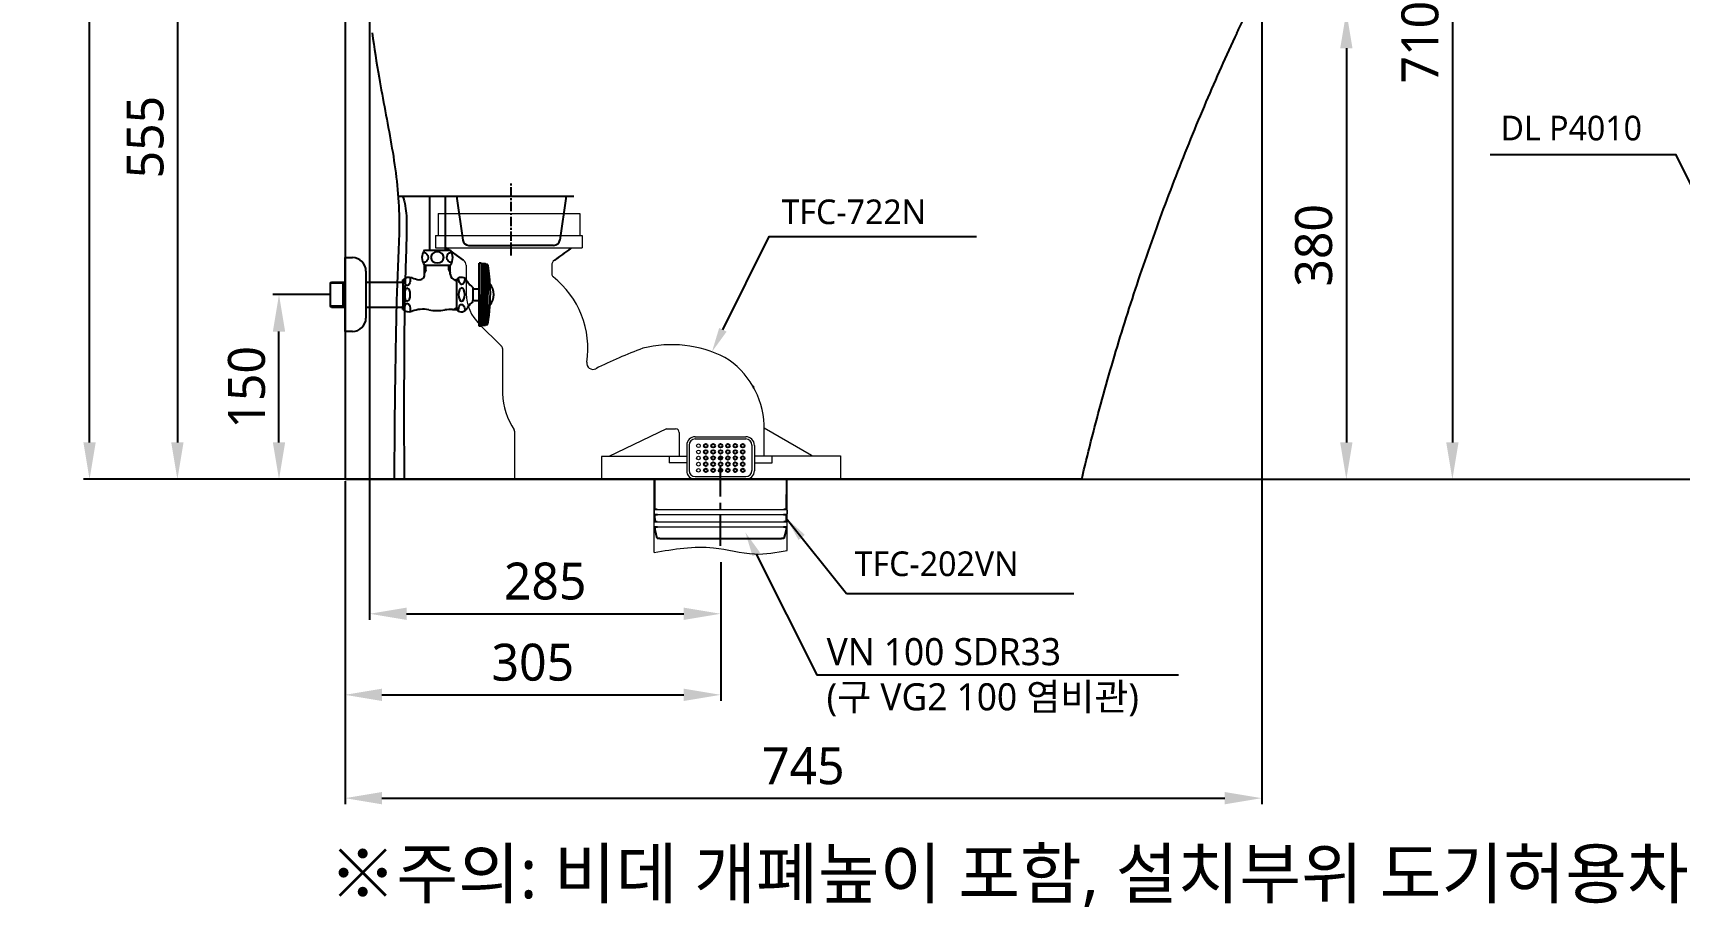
# Model space of a CAD drawing. Extents: x 796 to 6898, y -63 to 2465.
# Drawn here: x 4010 to 5346, y -63 to 647 of the extents above; entities that cross this region are included whole.
import ezdxf

# ---------------------------------------------------------------- set-up
doc = ezdxf.new("R2010")
doc.units = 0
doc.header["$LTSCALE"] = 20
doc.header["$MEASUREMENT"] = 0
doc.linetypes.add('CENTER', pattern=[2, 1.25, -0.25, 0.25, -0.25])
doc.layers.get('0').update_dxf_attribs({"linetype": 'CONTINUOUS'})
doc.layers.get('DEFPOINTS').update_dxf_attribs({"linetype": 'CONTINUOUS'})
for name, color, linetype in [('1', 7, 'CONTINUOUS'), ('2', 2, 'CONTINUOUS'), ('3', 3, 'CONTINUOUS'), ('4', 4, 'CONTINUOUS'), ('6', 6, 'CONTINUOUS'), ('CEN', 1, 'CENTER')]:
    doc.layers.add(name, color=color, linetype=linetype)
doc.styles.add('GHS', font='romans', dxfattribs={"bigfont": 'ghs'})
doc.styles.add('ROMANS', font='NanumGothic.ttf', dxfattribs={"height": 10.144927})
doc.styles.get("Standard").update_dxf_attribs({"font": 'NanumGothic.ttf'})
doc.dimstyles.get("Standard").update_dxf_attribs({"dimtxt": 2.7, "dimasz": 2.5, "dimexe": 1.5, "dimexo": 1.5, "dimgap": 1.5, "dimtad": 1, "dimdec": 0, "dimlfac": 10, "dimzin": 0, "dimdsep": 46, "dimtxsty": 'Standard', "dimcen": 0, "dimclrt": 2, "dimadec": 0, "dimazin": 0, "dimtfac": 1, "dimtdec": 0, "dimtmove": 0, "dimatfit": 3, "dimfxl": 0, "dimtolj": 1, "dimtzin": 0, "dimarcsym": 0})

# ---------------------------------------------------------------- blocks, each defined once
blk = doc.blocks.new('*D21')
at = {"color": 3, "lineweight": -2}
for p, q in [((4283, 663.1), (4283, 170.4)), ((4568, 217.3), (4568, 170.4)), ((4313, 175.4), (4538, 175.4))]:
    blk.add_line(p, q, dxfattribs=at)
at = {"color": 3}
for points in [[(4313, 180.4), (4313, 170.4), (4283, 175.4)], [(4538, 180.4), (4538, 170.4), (4568, 175.4)]]:
    blk.add_solid(points, dxfattribs=at)
at = {"layer": 'DEFPOINTS', "color": 0}
for p in [(4283, 664.6), (4568, 218.8), (4568, 175.4)]:
    blk.add_point(p, dxfattribs=at)
at = {"color": 2, "insert": (4425.5, 201.8), "char_height": 30, "attachment_point": 5}
blk.add_mtext('\\A1;285', dxfattribs=at)
blk = doc.blocks.new('*D22')
at = {"color": 3, "lineweight": -2}
for p, q in [((5094.4, 994.6), (5167.1, 994.6)), ((5162.1, 964.6), (5162.1, 314.6)), ((5137.3, 284.6), (5167.1, 284.6))]:
    blk.add_line(p, q, dxfattribs=at)
at = {"color": 3}
for points in [[(5157.1, 964.6), (5167.1, 964.6), (5162.1, 994.6)], [(5157.1, 314.6), (5167.1, 314.6), (5162.1, 284.6)]]:
    blk.add_solid(points, dxfattribs=at)
at = {"layer": 'DEFPOINTS', "color": 0}
for p in [(5092.9, 994.6), (5135.8, 284.6), (5162.1, 284.6)]:
    blk.add_point(p, dxfattribs=at)
at = {"color": 2, "insert": (5135.9, 639.6), "char_height": 30, "attachment_point": 5, "rotation": 90}
blk.add_mtext('\\A1;710', dxfattribs=at)
blk = doc.blocks.new('*D24')
at = {"color": 3, "lineweight": -2}
for p, q in [((4263, 262.2), (4263, 104.6)), ((4568, 208.3), (4568, 104.6)), ((4293, 109.6), (4538, 109.6))]:
    blk.add_line(p, q, dxfattribs=at)
at = {"color": 3}
for points in [[(4293, 114.6), (4293, 104.6), (4263, 109.6)], [(4538, 114.6), (4538, 104.6), (4568, 109.6)]]:
    blk.add_solid(points, dxfattribs=at)
at = {"layer": 'DEFPOINTS', "color": 0}
for p in [(4263, 263.7), (4568, 209.8), (4568, 109.6)]:
    blk.add_point(p, dxfattribs=at)
at = {"color": 2, "insert": (4415.5, 135.9), "char_height": 30, "attachment_point": 5}
blk.add_mtext('\\A1;305', dxfattribs=at)
blk = doc.blocks.new('*D25')
at = {"color": 3, "lineweight": -2}
for p, q in [((4251.8, 434.6), (4204.4, 434.6)), ((4209.4, 314.6), (4209.4, 404.6)), ((4261.5, 284.6), (4204.4, 284.6))]:
    blk.add_line(p, q, dxfattribs=at)
at = {"color": 3}
for points in [[(4204.4, 404.6), (4214.4, 404.6), (4209.4, 434.6)], [(4204.4, 314.6), (4214.4, 314.6), (4209.4, 284.6)]]:
    blk.add_solid(points, dxfattribs=at)
at = {"layer": 'DEFPOINTS', "color": 0}
for p in [(4209.4, 434.6), (4253.3, 434.6), (4263, 284.6)]:
    blk.add_point(p, dxfattribs=at)
at = {"color": 2, "insert": (4183.2, 359.3), "char_height": 30, "attachment_point": 5, "rotation": 90}
blk.add_mtext('\\A1;150', dxfattribs=at)
blk = doc.blocks.new('*D26')
at = {"color": 3, "lineweight": -2}
for p, q in [((4997, 664.6), (5081, 664.6)), ((5076, 634.6), (5076, 314.6)), ((4857.2, 284.6), (5081, 284.6))]:
    blk.add_line(p, q, dxfattribs=at)
at = {"color": 3}
for points in [[(5071, 634.6), (5081, 634.6), (5076, 664.6)], [(5071, 314.6), (5081, 314.6), (5076, 284.6)]]:
    blk.add_solid(points, dxfattribs=at)
at = {"layer": 'DEFPOINTS', "color": 0}
for p in [(4995.5, 664.6), (4855.7, 284.6), (5076, 284.6)]:
    blk.add_point(p, dxfattribs=at)
at = {"color": 2, "insert": (5049.6, 474.6), "char_height": 30, "attachment_point": 5, "rotation": 90}
blk.add_mtext('\\A1;380', dxfattribs=at)
blk = doc.blocks.new('*D16')
at = {"color": 3, "lineweight": -2}
for p, q in [((4321.8, 840.4), (4121.9, 840.4)), ((4126.9, 810.4), (4126.9, 314.6)), ((4301.5, 284.6), (4121.9, 284.6))]:
    blk.add_line(p, q, dxfattribs=at)
at = {"color": 3}
for points in [[(4121.9, 810.4), (4131.9, 810.4), (4126.9, 840.4)], [(4121.9, 314.6), (4131.9, 314.6), (4126.9, 284.6)]]:
    blk.add_solid(points, dxfattribs=at)
at = {"layer": 'DEFPOINTS', "color": 0}
for p in [(4323.3, 840.4), (4126.9, 284.6), (4303, 284.6)]:
    blk.add_point(p, dxfattribs=at)
at = {"color": 2, "insert": (4100.8, 562.5), "char_height": 30, "attachment_point": 5, "rotation": 90}
blk.add_mtext('\\A1;555', dxfattribs=at)
blk = doc.blocks.new('BGFB')
at = {"color": 2, "linetype": 'Continuous', "lineweight": 0}
for p, q in [((-57.5, 0), (57.5, 0)), ((-57.5, 0), (-57.5, -18)), ((57.5, 0), (57.5, -18)), ((-59.5, -18), (59.5, -18)), ((-59.5, -18), (-59.5, -28)), ((59.5, -18), (59.5, -28)), ((-59.5, -28), (59.5, -28)), ((-36.9, -38), (-50.8, -28)), ((36.9, -38.1), (50.8, -28)), ((-34.8, -42.1), (-34.8, -65.3)), ((34.8, -42.1), (34.8, -49.1)), ((-24.1, -89.9), (-6.2, -107.6)), ((-5.3, -109.8), (-5.3, -146.3)), ((207.1, -196.8), (207.1, -171.6)), ((4.7, -215.9), (4.7, -177.4)), ((127.8, -174.9), (81.1, -197.3)), ((127.8, -174.9), (135.3, -174.9)), ((138.3, -177.9), (138.3, -197.3)), ((151.3, -181.3), (192.3, -181.3)), ((151.3, -183.1), (192.3, -183.1)), ((207.3, -174.1), (245.6, -196.4)), ((144.3, -197.3), (75.1, -197.3)), ((75.1, -197.3), (75.1, -215.9)), ((130.2, -197.3), (130.2, -202.4)), ((144.3, -188.3), (144.3, -208.9)), ((146.3, -188.1), (146.3, -208.6)), ((197.3, -188.1), (197.3, -208.6)), ((199.3, -188.3), (199.3, -208.9)), ((199.3, -196.8), (269.2, -196.8)), ((213.7, -202.4), (213.7, -196.8)), ((269.2, -196.8), (269.2, -215.9)), ((144.3, -202.4), (130.2, -202.4)), ((151.3, -213.6), (192.3, -213.6)), ((199.3, -202.4), (213.7, -202.4)), ((4.7, -215.9), (269.2, -215.9)), ((118.5, -240.4), (118.3, -240.4)), ((118.5, -240.4), (225.4, -240.4)), ((117.8, -240.9), (117.8, -243.9)), ((118.5, -244.4), (118.3, -244.4)), ((118.5, -244.4), (225.4, -244.4)), ((120.3, -250.4), (223.3, -250.4)), ((225.9, -240.9), (225.9, -243.9)), ((120.6, -254.4), (223, -254.4))]:
    blk.add_line(p, q, dxfattribs=at)
at = {"color": 3, "linetype": 'Continuous', "lineweight": 0}
for p, q in [((117.8, -275.3), (117.8, -215.9)), ((225.9, -273.8), (225.9, -215.9))]:
    blk.add_line(p, q, dxfattribs=at)
at = {"color": 2}
for p, q in [((118.5, -240.4), (118.4, -215.9)), ((225.3, -215.9), (225.2, -240.4)), ((225.2, -240.4), (223.3, -240.4)), ((120.3, -250.4), (118.3, -250.4)), ((118.5, -244.4), (120.6, -244.4)), ((118.6, -250.4), (118.5, -244.4)), ((223, -244.4), (225.2, -244.4)), ((225.4, -250.4), (223.3, -250.4)), ((225.2, -244.4), (225.1, -250.4)), ((118.3, -254.4), (120.6, -254.4)), ((118.6, -256.9), (118.6, -254.4)), ((120.4, -263.9), (118.6, -256.9)), ((122.4, -263.9), (120.4, -263.9)), ((122.4, -263.9), (171.8, -263.9)), ((171.8, -263.9), (221.2, -263.9)), ((223.2, -263.9), (221.2, -263.9)), ((223, -254.4), (225.4, -254.4)), ((225.1, -256.9), (223.2, -263.9)), ((225.1, -254.4), (225.1, -256.9))]:
    blk.add_line(p, q, dxfattribs=at)
blk.add_line((120.3, -240.4), (118.5, -240.4))
at = {"color": 2, "linetype": 'Continuous', "lineweight": 0}
for centre in [(153.8, -188.6), (153.8, -193.6), (153.8, -198.6), (153.8, -203.6), (153.8, -208.6)]:
    blk.add_circle(centre, 1.5, dxfattribs=at)
for centre, radius, start, end in [((-39.8, -42.1), 5, 0.0447, 54.1067), ((39.8, -42.1), 5, 125.8861, 179.7556), ((37.8, -49.1), 3, 179.7556, 231.4151), ((-10.7, -109.9), 74.8, 351.5468, 51.4151), ((1.6, -64.1), 36.4, 181.8849, 225.0733), ((132, -202.9), 96.3, 63.2809, 103.9725), ((-8.3, -109.8), 3, 0.0895, 45.2408), ((239.8, -464.9), 378.8, 110.2437, 116.5549), ((140.2, -174), 67, 2.0828, 58.4605), ((68.2, -121.6), 5, 171.5468, 296.5549), ((52.8, -143.8), 58.1, 182.4762, 213.3534), ((1.7, -177.4), 3, 0, 33.3534), ((135.3, -177.9), 3, 0, 90), ((151.3, -188.3), 7, 90, 180), ((151.3, -188.1), 5, 90, 180), ((192.3, -188.3), 7, 360, 90), ((192.3, -188.1), 5, 0, 90), ((247.1, -193.8), 3, 239.7939, 270), ((151.3, -208.9), 7, 179.7381, 270), ((151.3, -208.6), 5, 180, 270), ((192.3, -208.6), 5, 270, 0), ((192.3, -208.9), 7, 270, 0), ((118.3, -240.9), 0.5, 90, 180), ((225.4, -240.9), 0.5, 0, 90), ((118.3, -243.9), 0.5, 180, 270), ((118.3, -250.9), 0.5, 90, 180), ((118.3, -253.9), 0.5, 180, 270), ((225.4, -243.9), 0.5, 270, 360), ((225.4, -250.9), 0.5, 0, 90), ((225.4, -253.9), 0.5, 270, 0)]:
    blk.add_arc(centre, radius, start, end, dxfattribs=at)
at = {"color": 3, "linetype": 'Continuous', "lineweight": 0}
blk.add_spline([(117.8, -275.3), (166.2, -271.5), (199.4, -276.5), (225.9, -273.8)], degree=3, dxfattribs=at)
at = {"layer": '1', "color": 252, "linetype": 'Continuous'}
for q in [(-50.8, -28), (-50.1, -28.5), (-50.1, -28.5), (-50.1, -28.5)]:
    blk.add_line((-36.9, -38), q, dxfattribs=at)
at = {"layer": '1', "color": 2, "linetype": 'Continuous'}
for centre in [(159.8, -188.6), (159.8, -188.6), (159.8, -193.6), (159.8, -193.6), (159.8, -198.6), (159.8, -198.6), (165.8, -188.6), (165.8, -188.6), (165.8, -193.6), (165.8, -193.6), (165.8, -198.6), (165.8, -198.6), (171.8, -188.6), (171.8, -193.6), (171.8, -198.6), (177.8, -188.6), (177.8, -188.6), (177.8, -193.6), (177.8, -193.6), (177.8, -198.6), (177.8, -198.6), (183.8, -188.6), (183.8, -188.6), (183.8, -193.6), (183.8, -193.6), (183.8, -198.6), (183.8, -198.6), (189.8, -188.6), (189.8, -188.6), (189.8, -193.6), (189.8, -193.6), (189.8, -198.6), (189.8, -198.6), (159.8, -203.6), (159.8, -203.6), (159.8, -208.6), (159.8, -208.6), (165.8, -203.6), (165.8, -203.6), (165.8, -208.6), (165.8, -208.6), (171.8, -203.6), (171.8, -208.6), (171.8, -208.6), (177.8, -203.6), (177.8, -203.6), (177.8, -208.6), (177.8, -208.6), (183.8, -203.6), (183.8, -203.6), (183.8, -208.6), (183.8, -208.6), (189.8, -203.6), (189.8, -203.6), (189.8, -208.6), (189.8, -208.6)]:
    blk.add_circle(centre, 1.5, dxfattribs=at)
at = {"layer": '1', "color": 252, "linetype": 'Continuous'}
for centre in [(171.8, -188.6), (171.8, -193.6), (171.8, -198.6), (171.8, -203.6)]:
    blk.add_circle(centre, 1.5, dxfattribs=at)
for points, degree in [([(50.1, -28.5), (36.9, -38)], 1), ([(50.1, -28.5), (45.7, -31.7), (41.3, -34.8), (36.9, -38)], 3), ([(50.1, -28.5), (36.9, -38)], 1), ([(50.1, -28.5), (45.7, -31.7), (41.3, -34.8), (36.9, -38)], 3), ([(197.9, -139.9), (198.2, -140.5), (198.5, -141), (198.8, -141.6)], 3), ([(197.9, -139.9), (198.2, -140.5), (198.5, -141), (198.8, -141.6)], 3)]:
    blk.add_open_spline(points, degree=degree, dxfattribs=at)
at = {"layer": 'CEN'}
blk.add_line((171.8, -269.9), (171.8, -196.9), dxfattribs=at)
blk = doc.blocks.new('*D18')
at = {"color": 3, "lineweight": -2}
for p, q in [((5007.3, 671.1), (5007.3, 20.7)), ((4263, 283.1), (4263, 20.7)), ((4293, 25.7), (4977.3, 25.7))]:
    blk.add_line(p, q, dxfattribs=at)
at = {"color": 3}
for points in [[(4293, 30.7), (4293, 20.7), (4263, 25.7)], [(4977.3, 30.7), (4977.3, 20.7), (5007.3, 25.7)]]:
    blk.add_solid(points, dxfattribs=at)
at = {"layer": 'DEFPOINTS', "color": 0}
for p in [(5007.3, 672.6), (4263, 284.6), (5007.3, 25.7)]:
    blk.add_point(p, dxfattribs=at)
at = {"color": 2, "insert": (4635.1, 51.8), "char_height": 30, "attachment_point": 5}
blk.add_mtext('\\A1;745', dxfattribs=at)
blk = doc.blocks.new('*D27')
at = {"color": 3, "lineweight": -2}
for p, q in [((4440.6, 1273.1), (4050.6, 1273.1)), ((4055.6, 314.6), (4055.6, 1243.1)), ((4261.5, 284.6), (4050.6, 284.6))]:
    blk.add_line(p, q, dxfattribs=at)
at = {"color": 3}
for points in [[(4050.6, 1243.1), (4060.6, 1243.1), (4055.6, 1273.1)], [(4050.6, 314.6), (4060.6, 314.6), (4055.6, 284.6)]]:
    blk.add_solid(points, dxfattribs=at)
at = {"layer": 'DEFPOINTS', "color": 0}
for p in [(4055.6, 1273.1), (4442.1, 1273.1), (4263, 284.6)]:
    blk.add_point(p, dxfattribs=at)
at = {"color": 2, "insert": (4029.3, 778.9), "char_height": 30, "attachment_point": 5, "rotation": 90}
blk.add_mtext('\\A1;990', dxfattribs=at)

msp = doc.modelspace()

# ---------------------------------------------------------------- linework, layer by layer
at = {"color": 1, "linetype": 'CENTER', "ltscale": 0.3}
msp.add_line((4398, 466.3), (4398, 524.8), dxfattribs=at)
for p, q in [((4306.1, 514.6), (4359.1, 514.6)), ((4283, 304.2), (4283, 284.6)), ((4302.6, 284.6), (4283, 284.6)), ((4319.4, 284.6), (4317.4, 284.6)), ((4339.8, 284.6), (4319.4, 284.6)), ((4337.6, 284.6), (4868.6, 284.6)), ((4361.6, 284.6), (4339.8, 284.6)), ((4371.7, 284.6), (4361.6, 284.6)), ((4374.8, 284.6), (4371.7, 284.6)), ((4394.5, 284.6), (4374.8, 284.6)), ((4652, 284.6), (4394.5, 284.6)), ((4731.9, 284.6), (4652, 284.6)), ((4833, 284.6), (4731.9, 284.6)), ((4855.7, 284.6), (4833, 284.6))]:
    msp.add_line(p, q)
for centre, start, end in [((4363.5, 479.6), 188.1301, 270), ((4432.4, 479.6), 270, 351.8699)]:
    msp.add_arc(centre, 5, start, end)
at = {"layer": '1', "color": 0, "linetype": 'Continuous'}
for p, q in [((4303, 284.6), (4310.6, 284.6)), ((4367.4, 284.6), (4351.2, 284.6)), ((4861.3, 284.6), (4863, 284.6))]:
    msp.add_line(p, q, dxfattribs=at)
msp.add_open_spline([(4987.2, 647), (4991.3, 655.8), (4995.5, 664.6)], degree=2, dxfattribs=at)
for points, knots in [([(4285.1, 647.1), (4286.7, 635), (4291.2, 605.1), (4301.2, 556.8), (4308.6, 503.2), (4305.1, 448.6), (4304.1, 393.5), (4303.2, 339.6), (4303, 302.9), (4303, 284.6)], [0, 0, 0, 0, 0.1011, 0.250917, 0.400733, 0.55055, 0.700367, 0.850183, 1, 1, 1, 1]), ([(4285.1, 647.1), (4286.7, 635), (4291.2, 605.1), (4301.2, 556.8), (4308.6, 503.2), (4305.1, 448.6), (4304.1, 393.5), (4303.2, 339.6), (4303, 302.9), (4303, 284.6)], [0, 0, 0, 0, 0.1011, 0.250917, 0.400733, 0.55055, 0.700367, 0.850183, 1, 1, 1, 1]), ([(4861.1, 284.5), (4865.9, 305), (4876.5, 346.4), (4894.5, 408.2), (4914.9, 469.9), (4937.4, 531), (4961.5, 590.1), (4978.6, 628.5), (4987.3, 647)], [0, 0, 0, 0, 0.164311, 0.332978, 0.502246, 0.67162, 0.840751, 1, 1, 1, 1]), ([(4309.8, 514.6), (4311.6, 509.3), (4312.6, 504), (4312.8, 498.6), (4312.9, 498), (4312.9, 497.3), (4312.9, 496.1), (4312.9, 495.5), (4312.9, 494.3), (4312.9, 493.6), (4312.9, 492.4), (4312.9, 491.7), (4312.9, 489.8), (4312.9, 488.6), (4312.9, 486.1), (4312.9, 484.8), (4312.9, 483), (4312.9, 482.4), (4312.9, 481.1), (4312.8, 480.5), (4312.8, 478.6), (4312.8, 477.3), (4312.7, 474.7), (4312.7, 473.5), (4312.6, 471.1), (4312.6, 469.9), (4312.4, 463.6), (4312.2, 458.4), (4312, 452.3), (4312, 451.1), (4311.9, 448.7), (4311.9, 447.6), (4311.8, 444.3), (4311.7, 442.1), (4311.6, 438.6), (4311.6, 437.4), (4311.5, 435.1), (4311.5, 433.9), (4311.5, 430.5), (4311.4, 428.3), (4311.3, 423.7), (4311.3, 421.2), (4311.2, 416.6), (4311.2, 414.3), (4311.2, 409.7), (4311.1, 407.2), (4311.1, 402.5), (4311.1, 400.3), (4311, 395.7), (4311, 393.4), (4311, 388.7), (4311, 386.3), (4310.9, 379.2), (4310.9, 374.7), (4310.9, 367.7), (4310.9, 365.3), (4310.8, 360.5), (4310.8, 358.3), (4310.8, 353.7), (4310.8, 351.4), (4310.8, 347.9), (4310.8, 346.8), (4310.8, 344.4), (4310.8, 343.2), (4310.8, 337.3), (4310.8, 332.8), (4310.8, 327.1), (4310.8, 325.9), (4310.8, 323.6), (4310.8, 322.4), (4310.8, 318.8), (4310.8, 316.5), (4310.9, 312), (4310.9, 309.7), (4310.9, 305.2), (4310.9, 302.8), (4311, 295.7), (4311, 291.2), (4311.1, 285.9), (4311.1, 285.3), (4311.1, 284.6)], [-0.068459, -0.068459, -0.068459, -0.068459, 0, 0, 0, 0.008261, 0.008261, 0.016521, 0.016521, 0.024782, 0.024782, 0.033042, 0.033042, 0.049563, 0.049563, 0.066084, 0.066084, 0.074345, 0.074345, 0.082606, 0.082606, 0.099127, 0.099127, 0.115648, 0.115648, 0.132169, 0.132169, 0.198253, 0.198253, 0.214774, 0.214774, 0.231296, 0.231296, 0.264338, 0.264338, 0.280859, 0.280859, 0.29738, 0.29738, 0.330422, 0.330422, 0.363464, 0.363464, 0.396507, 0.396507, 0.429549, 0.429549, 0.462591, 0.462591, 0.495633, 0.495633, 0.528676, 0.528676, 0.59476, 0.59476, 0.627802, 0.627802, 0.660844, 0.660844, 0.693887, 0.693887, 0.710408, 0.710408, 0.726929, 0.726929, 0.793013, 0.793013, 0.809534, 0.809534, 0.826056, 0.826056, 0.859098, 0.859098, 0.89214, 0.89214, 0.925182, 0.925182, 0.991267, 0.991267, 1, 1, 1, 1]), ([(4311.1, 284.6), (4307.9, 284.6), (4305.9, 284.6), (4303.5, 284.6), (4303, 284.6), (4303, 284.6)], [0, 0, 0, 0, 0.5, 0.5, 1, 1, 1, 1]), ([(4351.2, 284.6), (4342.1, 284.6), (4333.2, 284.6), (4322.5, 284.6), (4319.4, 284.6), (4314.3, 284.6), (4312.4, 284.6), (4311.1, 284.6)], [0, 0, 0, 0, 0.5, 0.5, 0.75, 0.75, 1, 1, 1, 1]), ([(4396.9, 284.6), (4394.3, 284.6), (4390.1, 284.6), (4382.4, 284.6), (4379.6, 284.6), (4373.6, 284.6), (4370.6, 284.6), (4367.4, 284.6)], [0, 0, 0, 0, 0.5, 0.5, 0.75, 0.75, 1, 1, 1, 1]), ([(4419.3, 284.6), (4416.9, 284.6), (4414.5, 284.6), (4410.1, 284.6), (4407.9, 284.6), (4404, 284.6), (4402.2, 284.6), (4399.1, 284.6), (4397.9, 284.6), (4396.9, 284.6)], [0, 0, 0, 0, 0.25, 0.25, 0.5, 0.5, 0.75, 0.75, 1, 1, 1, 1]), ([(4861, 284.6), (4860.4, 284.6), (4859.5, 284.6), (4856.9, 284.6), (4854.9, 284.6), (4850.2, 284.6), (4847.5, 284.6), (4841.3, 284.6), (4837.9, 284.6), (4830.6, 284.6), (4826.7, 284.6), (4814.4, 284.6), (4805.3, 284.6), (4786.5, 284.6), (4776.7, 284.6), (4756.5, 284.6), (4746, 284.6), (4714.8, 284.6), (4693.9, 284.6), (4651.8, 284.6), (4630.7, 284.6), (4588.5, 284.6), (4567.4, 284.6), (4525.1, 284.6), (4503.9, 284.6), (4472.2, 284.6), (4461.6, 284.6), (4440.4, 284.6), (4429.9, 284.6), (4419.3, 284.6)], [0, 0, 0, 0, 0.022308, 0.022308, 0.054897, 0.054897, 0.087487, 0.087487, 0.120077, 0.120077, 0.152667, 0.152667, 0.217846, 0.217846, 0.283026, 0.283026, 0.348205, 0.348205, 0.478564, 0.478564, 0.608923, 0.608923, 0.739282, 0.739282, 0.869641, 0.869641, 0.934821, 0.934821, 1, 1, 1, 1])]:
    msp.add_open_spline(points, degree=3, knots=knots, dxfattribs=at)
at = {"layer": '2', "color": 0, "ltscale": 2}
for p, q in [((4353.5, 514.6), (4448.8, 514.6)), ((4353.5, 514.6), (4358.6, 478.9)), ((4442.5, 514.6), (4437.4, 478.9)), ((4363.5, 474.6), (4398, 474.6)), ((4432.4, 474.6), (4398, 474.6))]:
    msp.add_line(p, q, dxfattribs=at)
at = {"layer": '3', "extrusion": (0, 0, -1)}
msp.add_lwpolyline([(-5381.5, 472.3), (-5343.8, 548), (-5192.8, 548)], dxfattribs=at)
at = {"layer": '3'}
for points in [[(4569.8, 406), (4607.5, 481.7), (4775.8, 481.7)], [(4596.9, 223.7), (4646, 125.9), (4939.6, 125.9)]]:
    msp.add_lwpolyline(points, dxfattribs=at)
for points in [[(4572.8, 404.5), (4560.9, 388.1), (4566.8, 407.5)], [(4599.9, 225.2), (4588, 241.6), (4593.9, 222.2)]]:
    msp.add_solid(points, dxfattribs=at)
at = {"layer": '4'}
for p, q in [((4331.6, 514.6), (4331.6, 470.6)), ((4344.3, 514.6), (4344.3, 470.6)), ((4327.5, 470.6), (4331.6, 470.6)), ((4331.6, 470.6), (4348.5, 470.6)), ((4263, 404.6), (4263, 464.6)), ((4263, 464.6), (4269, 464.6)), ((4327.5, 458.6), (4348.5, 458.6)), ((4327.5, 450.7), (4327.5, 458.6)), ((4327.5, 454.6), (4328.7, 454.6)), ((4328.7, 454.6), (4327.5, 452.4)), ((4328.7, 454.6), (4328.7, 458.6)), ((4347.2, 454.6), (4347.2, 458.6)), ((4347.2, 454.6), (4348.5, 454.6)), ((4347.2, 454.6), (4348.5, 452.4)), ((4348.5, 451.1), (4348.5, 458.6)), ((4373.5, 460.1), (4372, 460.1)), ((4372, 459.1), (4372, 460.1)), ((4372, 434.6), (4372, 459.1)), ((4373.5, 459.9), (4373.5, 460.1)), ((4373.5, 459.9), (4373.5, 434.6)), ((4377, 459.2), (4373.5, 459.2)), ((4377, 458.2), (4373.5, 458.2)), ((4377, 457.2), (4373.5, 457.2)), ((4377, 456.2), (4373.5, 456.2)), ((4377, 455.2), (4373.5, 455.2)), ((4377, 459.6), (4373.8, 459.6)), ((4377.5, 459.1), (4377, 459.6)), ((4377, 459.6), (4377, 434.6)), ((4378.3, 459.1), (4377.5, 459.1)), ((4377.5, 459.1), (4377.5, 434.6)), ((4378.9, 458.6), (4378.9, 434.6)), ((4251, 443.8), (4252, 444.8)), ((4261.5, 443.8), (4251, 443.8)), ((4251.1, 425.3), (4251.1, 443.8)), ((4252, 444.8), (4263, 444.8)), ((4261.5, 424.3), (4261.5, 444.8)), ((4261.5, 443.8), (4262.5, 444.8)), ((4263, 444.2), (4263, 425)), ((4280, 453.6), (4280, 415.6)), ((4280, 444.8), (4310, 444.8)), ((4310, 443.9), (4310, 446.6)), ((4310, 443.8), (4310, 425.3)), ((4353, 445.8), (4351.7, 446.8)), ((4353, 446.6), (4353.9, 446.6)), ((4353, 445.8), (4353, 446.6)), ((4353, 445.8), (4353.9, 445.8)), ((4353.9, 446.6), (4353.9, 447.3)), ((4353.9, 422.6), (4353.9, 446.6)), ((4362, 445.9), (4362.6, 445)), ((4377, 454.2), (4373.5, 454.2)), ((4377, 453.2), (4373.5, 453.2)), ((4377, 452.2), (4373.5, 452.2)), ((4377, 451.2), (4373.5, 451.2)), ((4377, 450.2), (4373.5, 450.2)), ((4377, 449.2), (4373.5, 449.2)), ((4377, 448.2), (4373.5, 448.2)), ((4377, 447.2), (4373.5, 447.2)), ((4377, 446.2), (4373.5, 446.2)), ((4377, 445.2), (4373.5, 445.2)), ((4377, 444.2), (4373.5, 444.2)), ((4377, 443.2), (4373.5, 443.2)), ((4377, 442.2), (4373.5, 442.2)), ((4377, 441.2), (4373.5, 441.2)), ((4366.9, 440.3), (4366.9, 439.3)), ((4366.9, 439.3), (4366.9, 429.8)), ((4366.9, 439.3), (4372, 439.3)), ((4366.9, 429.8), (4372, 429.8)), ((4366.9, 428.9), (4366.9, 429.8)), ((4372, 409.1), (4372, 434.6)), ((4377, 440.2), (4373.5, 440.2)), ((4377, 439.2), (4373.5, 439.2)), ((4377, 438.2), (4373.5, 438.2)), ((4377, 437.2), (4373.5, 437.2)), ((4377, 436.2), (4373.5, 436.2)), ((4377, 435.2), (4373.5, 435.2)), ((4373.5, 409.3), (4373.5, 434.6)), ((4377, 434), (4373.5, 434)), ((4377, 433), (4373.5, 433)), ((4377, 432), (4373.5, 432)), ((4377, 431), (4373.5, 431)), ((4377, 430), (4373.5, 430)), ((4377, 429), (4373.5, 429)), ((4377, 428), (4373.5, 428)), ((4377, 409.6), (4377, 434.6)), ((4377.5, 410.1), (4377.5, 434.6)), ((4378.9, 410.6), (4378.9, 434.6)), ((4261.5, 425.3), (4251, 425.3)), ((4252, 424.3), (4251, 425.3)), ((4252, 424.3), (4263, 424.3)), ((4262.5, 424.3), (4261.5, 425.3)), ((4280, 424.3), (4310, 424.3)), ((4310, 422.6), (4310, 425.3)), ((4310, 424.3), (4310, 424.2)), ((4310, 422.6), (4310, 424.2)), ((4350.3, 422.6), (4353.9, 422.6)), ((4353, 423.3), (4351.7, 422.6)), ((4353, 423.3), (4353.9, 423.3)), ((4353, 422.6), (4353, 423.3)), ((4353.9, 421.9), (4353.9, 422.6)), ((4362, 423.3), (4362.6, 424.2)), ((4377, 427), (4373.5, 427)), ((4377, 426), (4373.5, 426)), ((4377, 425), (4373.5, 425)), ((4377, 424), (4373.5, 424)), ((4377, 423), (4373.5, 423)), ((4377, 422), (4373.5, 422)), ((4377, 421), (4373.5, 421)), ((4377, 420), (4373.5, 420)), ((4377, 419), (4373.5, 419)), ((4377, 418), (4373.5, 418)), ((4377, 417), (4373.5, 417)), ((4377, 416), (4373.5, 416)), ((4377, 415), (4373.5, 415)), ((4269, 404.6), (4263, 404.6)), ((4373.5, 409.1), (4372, 409.1)), ((4377, 414), (4373.5, 414)), ((4377, 413), (4373.5, 413)), ((4377, 412), (4373.5, 412)), ((4377, 411), (4373.5, 411)), ((4377, 410), (4373.5, 410)), ((4373.5, 409.3), (4373.5, 409.1)), ((4377, 409.6), (4373.8, 409.6)), ((4377.5, 410.1), (4377, 409.6)), ((4378.3, 410.1), (4377.5, 410.1))]:
    msp.add_line(p, q, dxfattribs=at)
for centre, radius, start, end in [((4335.5, 464.6), 10, 143.1301, 216.8699), ((4340.5, 464.6), 10, 323.1301, 36.8699), ((4269, 453.6), 11, 0, 90), ((4373.8, 459.9), 0.3, 180, 270), ((4378.3, 458.4), 0.7, 9.4934, 90), ((4236, 434.6), 145, 1.9431, 9.4934), ((4314.9, 441.6), 7, 69.0339, 134.5129), ((4326.3, 471.3), 24.8, 249.0339, 262.2883), ((4323.5, 450.7), 4, 262.2883, 0), ((4353, 451.1), 4.5, 180, 270), ((4357.4, 443.2), 5.36, 30, 130.4306), ((4374.7, 452), 14, 210, 236.1902), ((4369.7, 434.6), 14, 0.2473, 38.2141), ((4374.7, 417.2), 14, 123.8098, 150), ((4236, 434.6), 145, 350.5066, 1.9431), ((4369.7, 434.7), 14, 321.7859, 359.7527), ((4269, 415.6), 11, 270, 0), ((4314.9, 427.6), 7, 225.5, 290.9661), ((4326.3, 397.9), 24.8, 79.2627, 110.9661), ((4338, 459.6), 38, 259.2627, 279.3048), ((4350.3, 384.6), 38, 90, 99.3048), ((4357.4, 426), 5.36, 229.5694, 330), ((4373.8, 409.3), 0.3, 90, 180), ((4378.3, 410.8), 0.7, 270, 350.5066)]:
    msp.add_arc(centre, radius, start, end, dxfattribs=at)
at = {"layer": '4', "extrusion": (0, 0, -1)}
for centre, major_axis, ratio, start_param, end_param in [((4325.3, 464.8), (-5.23, 0), 0.866391, 1.824119, 4.49897), ((4350.8, 464.8), (-5.23, 0), 0.866391, 4.942097, 7.58465), ((4313.6, 447.1), (0, -5.22), 0.46009, 4.433611, 7.934688), ((4357.7, 448.2), (0, -5.4), 0.478204, 4.79078, 7.834251), ((4313.6, 422.2), (0, -5.22), 0.46009, 1.472186, 5.009627), ((4357.7, 421.3), (0, -5.4), 0.478204, 1.540108, 4.68362)]:
    msp.add_ellipse(centre, major_axis=major_axis, ratio=ratio, start_param=start_param, end_param=end_param, dxfattribs=at)
for centre, major_axis, ratio in [((4338, 464.8), (-5.23, 0), 0.866391), ((4313.6, 434.6), (0, -5.22), 0.46009), ((4357.7, 434.6), (0, -5.4), 0.478204)]:
    msp.add_ellipse(centre, major_axis=major_axis, ratio=ratio, dxfattribs=at)
at = {"layer": '6'}
msp.add_lwpolyline([(5358, 2209.6), (4263, 2209.6), (4263, 284.6), (6190.5, 284.6), (6190.5, 1309.6)], dxfattribs=at)

# ---------------------------------------------------------------- block references
at = {"color": 1}
msp.add_blockref('BGFB', (4396.1, 500.5), dxfattribs=at)

# ---------------------------------------------------------------- texts
at = {"layer": '2', "attachment_point": 4, "style": 'ROMANS'}
for s, insert, char_height in [('DL P4010', (5201.2, 569.7), 20), ('TFC-722N', (4617.4, 501.7), 20), ('TFC-202VN', (4676.8, 215.9), 20), ('VN 100 SDR33\\P(구 VG2 100 염비관)', (4654, 123.9), 22)]:
    msp.add_mtext(s, dxfattribs=dict(at, insert=insert, char_height=char_height))
at = {"layer": '3', "color": 1, "insert": (4250.1, -15.5), "char_height": 40, "attachment_point": 1, "style": 'GHS'}
msp.add_mtext_dynamic_manual_height_columns('{\\fNanumGothic|b0|i0|c129|p50;※주의: 비데 개폐높이 포함, 설치부위 도기허용차는 ±5%이므로 반드시 실측 확인 후 시공하십시오.}', width=2648.262, gutter_width=13.5, heights=[0], dxfattribs=at)

# ---------------------------------------------------------------- dimensions: what is measured, and where the dimension line sits
for base, p1, p2, text, picture, middle in [((4055.6, 1273.1), (4263, 284.6), (4442.1, 1273.1), '990', '*D27', (4055.6, 778.9)), ((4126.9, 284.6), (4323.3, 840.4), (4303, 284.6), '555', '*D16', (4126.9, 562.5))]:
    dim = msp.add_linear_dim(base=base, p1=p1, p2=p2, angle=90, text=text, dimstyle='Standard', override={"dimtxt": 30, "dimasz": 30, "dimexe": 5, "dimgap": 10, "dimlfac": 1, "dimzin": 12, "dimclrd": 3, "dimclre": 3, "dimazin": 2, "dimarcsym": 1})
    dim.commit()
    dim.dimension.update_dxf_attribs({"geometry": picture, "text_midpoint": middle, "dimtype": 160})
for base, p1, p2, picture, middle in [((5162.1, 284.6), (5092.9, 994.6), (5135.8, 284.6), '*D22', (5162.1, 639.6)), ((4209.4, 434.6), (4263, 284.6), (4253.3, 434.6), '*D25', (4209.4, 359.3))]:
    dim = msp.add_linear_dim(base=base, p1=p1, p2=p2, angle=90, dimstyle='Standard', override={"dimtxt": 30, "dimasz": 30, "dimexe": 5, "dimgap": 10, "dimlfac": 1, "dimzin": 12, "dimclrd": 3, "dimclre": 3, "dimazin": 2, "dimarcsym": 1})
    dim.commit()
    dim.dimension.update_dxf_attribs({"geometry": picture, "text_midpoint": middle, "dimtype": 160})
dim = msp.add_linear_dim(base=(5007.3, 25.7), p1=(4263, 284.6), p2=(5007.3, 672.6), text='745', dimstyle='Standard', override={"dimtxt": 30, "dimasz": 30, "dimexe": 5, "dimgap": 10, "dimlfac": 1, "dimzin": 12, "dimclrd": 3, "dimclre": 3, "dimazin": 2, "dimarcsym": 1})
dim.commit()
dim.dimension.update_dxf_attribs({"geometry": '*D18', "text_midpoint": (4635.1, 25.7), "dimtype": 160})
dim = msp.add_linear_dim(base=(4568, 175.4), p1=(4283, 664.6), p2=(4568, 218.8), dimstyle='Standard', override={"dimtxt": 30, "dimasz": 30, "dimexe": 5, "dimgap": 10, "dimlfac": 1, "dimzin": 12, "dimclrd": 3, "dimclre": 3, "dimazin": 2, "dimarcsym": 1})
dim.commit()
dim.dimension.update_dxf_attribs({"geometry": '*D21', "text_midpoint": (4425.5, 175.4), "dimtype": 160})
dim = msp.add_linear_dim(base=(5076, 284.6), p1=(4995.5, 664.6), p2=(4855.7, 284.6), angle=90, text='380', dimstyle='Standard', override={"dimtxt": 30, "dimasz": 30, "dimexe": 5, "dimgap": 10, "dimlfac": 1, "dimzin": 12, "dimclrd": 3, "dimclre": 3, "dimazin": 2, "dimarcsym": 1})
dim.commit()
dim.dimension.update_dxf_attribs({"geometry": '*D26', "text_midpoint": (5049.6, 474.6)})
dim = msp.add_linear_dim(base=(4568, 109.6), p1=(4263, 263.7), p2=(4568, 209.8), dimstyle='Standard', override={"dimtxt": 30, "dimasz": 30, "dimexe": 5, "dimgap": 10, "dimlfac": 1, "dimzin": 12, "dimclrd": 3, "dimclre": 3, "dimazin": 2, "dimarcsym": 1})
dim.commit()
dim.dimension.update_dxf_attribs({"geometry": '*D24', "text_midpoint": (4415.5, 135.9)})

# ---------------------------------------------------------------- leaders
msp.add_leader([(4621.3, 253.1), (4670.2, 191.8), (4854.8, 191.8)], dimstyle='Standard', override={"dimtxt": 20, "dimasz": 20, "dimexe": 5, "dimgap": 10, "dimtad": 0, "dimlfac": 1, "dimzin": 12, "dimclrd": 3, "dimclre": 3, "dimazin": 2, "dimarcsym": 1})

doc.saveas('drawing.dxf')
